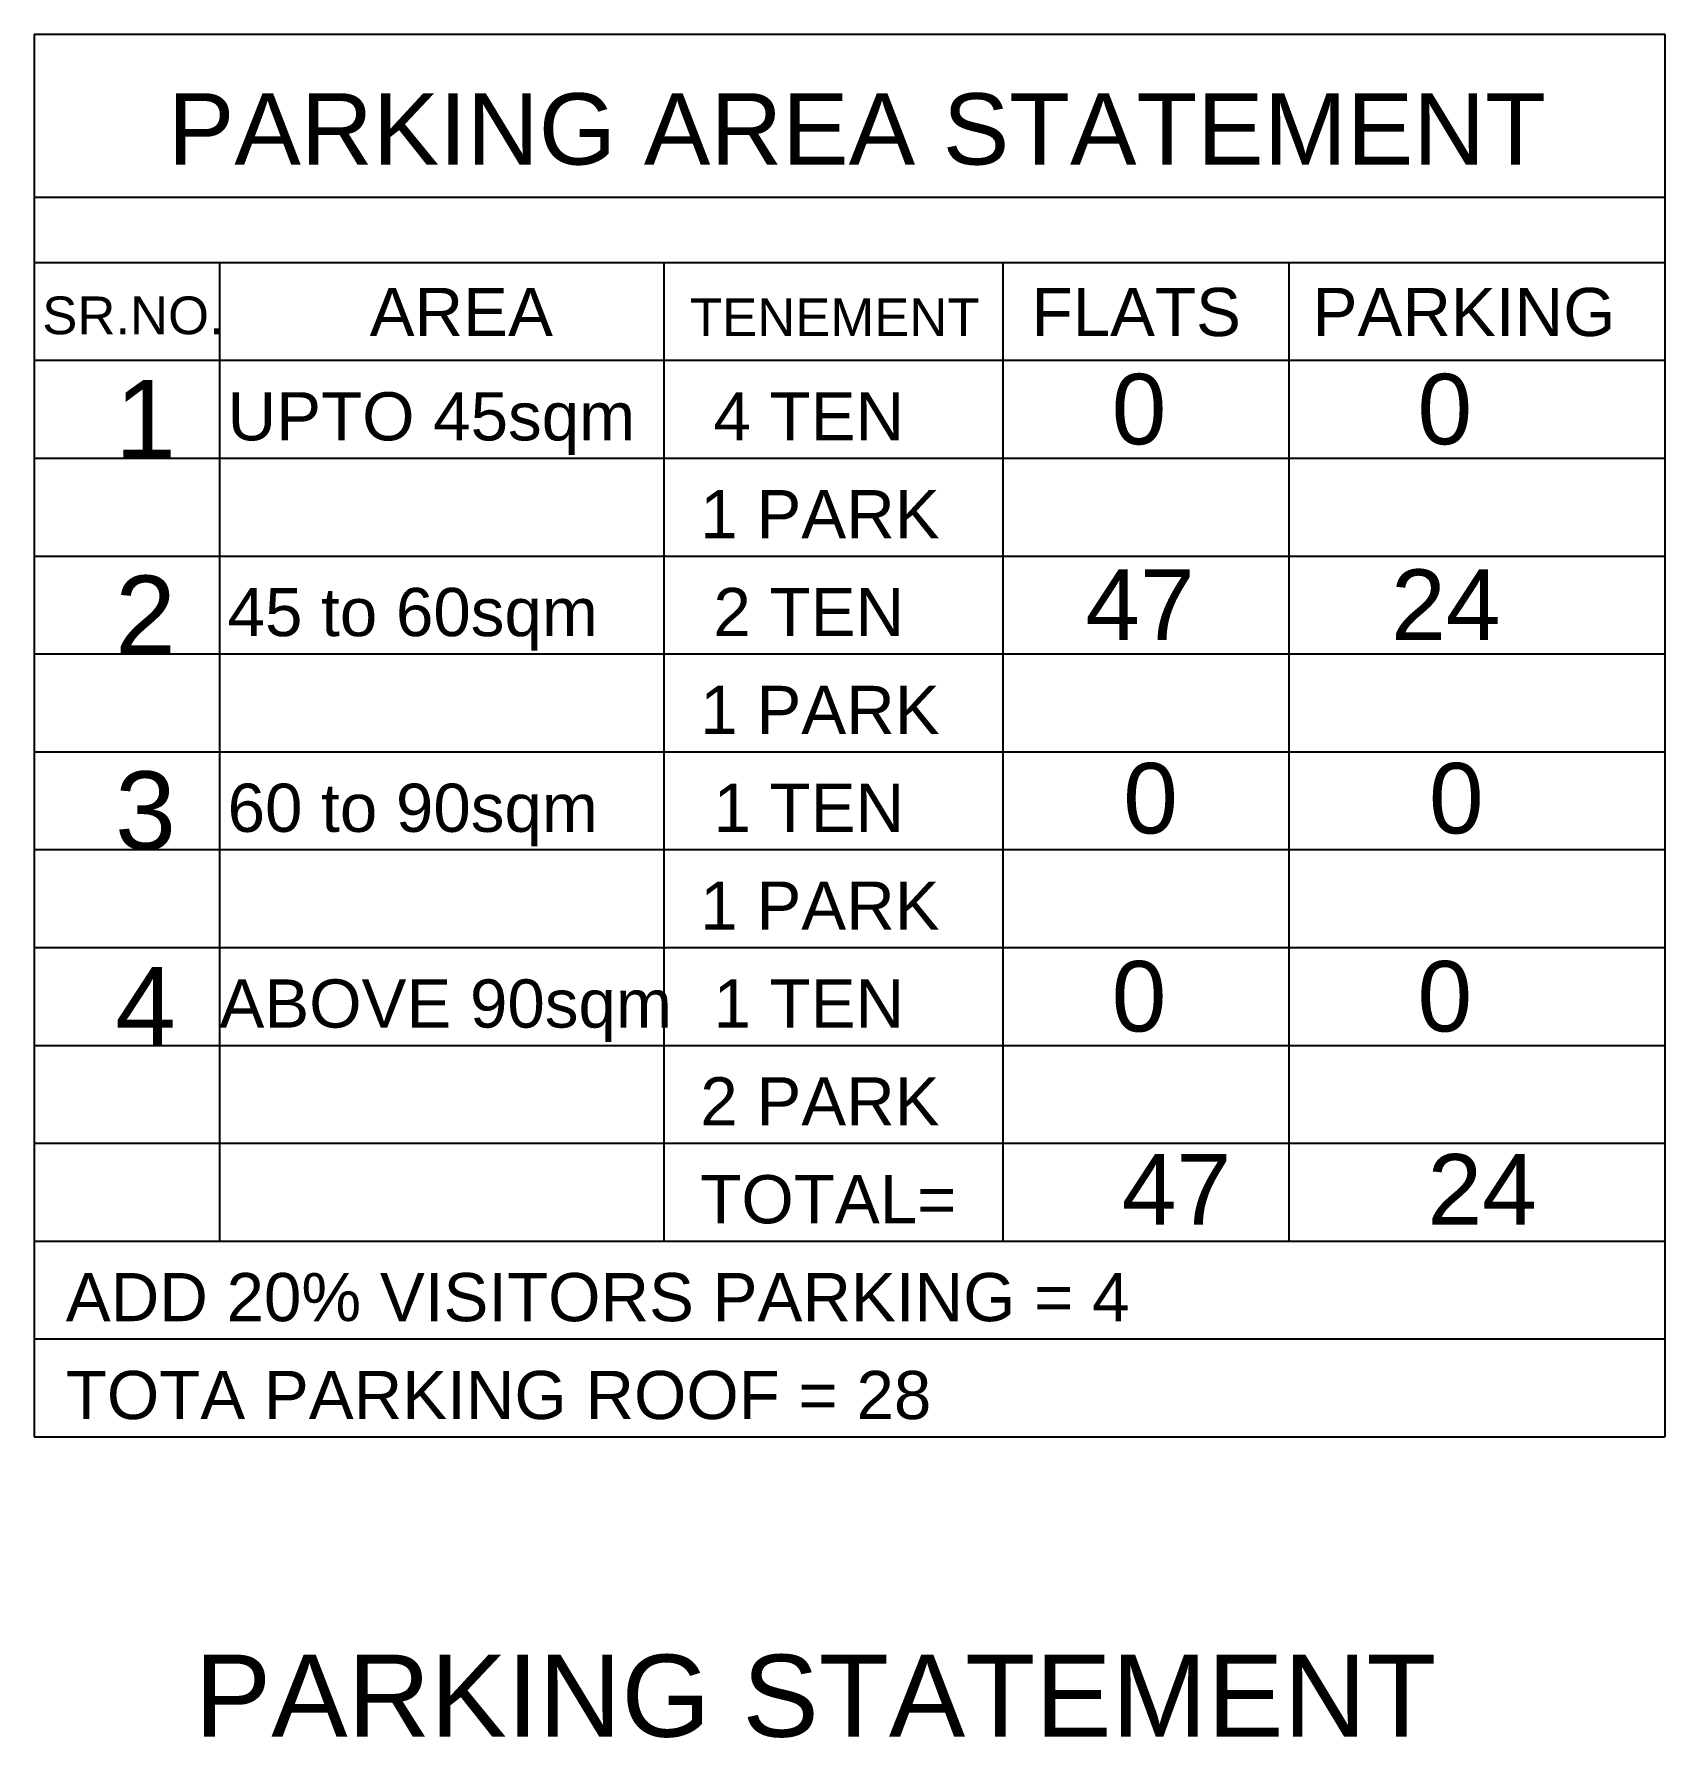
# Model space of a CAD drawing. Header units: metres. Extents: x 29392 to 32022, y 3934 to 33962.
# Drawn here: x 29532.4 to 29582.4, y 4275.5 to 4327.7 of the extents above; entities that cross this region are included whole.
import ezdxf

# ---------------------------------------------------------------- set-up
doc = ezdxf.new("R2010")
doc.units = ezdxf.units.M
doc.styles.get("Standard").update_dxf_attribs({"font": 'arial.ttf'})

msp = doc.modelspace()

# ---------------------------------------------------------------- linework, layer by layer
for p, q in [((29532.408, 4327.74), (29582.408, 4327.74)), ((29532.408, 4327.74), (29532.408, 4284.74)), ((29582.408, 4327.74), (29582.408, 4284.74)), ((29532.408, 4322.74), (29582.408, 4322.74)), ((29532.408, 4320.74), (29582.408, 4320.74)), ((29538.092, 4320.74), (29538.092, 4290.74)), ((29551.718, 4320.74), (29551.718, 4290.74)), ((29562.108, 4320.74), (29562.108, 4290.74)), ((29570.873, 4320.74), (29570.873, 4290.74)), ((29532.408, 4317.74), (29582.408, 4317.74)), ((29532.408, 4314.74), (29582.408, 4314.74)), ((29532.408, 4311.74), (29582.408, 4311.74)), ((29532.408, 4308.74), (29582.408, 4308.74)), ((29532.408, 4305.74), (29582.408, 4305.74)), ((29532.408, 4302.74), (29582.408, 4302.74)), ((29532.408, 4299.74), (29582.408, 4299.74)), ((29532.408, 4296.74), (29582.408, 4296.74)), ((29532.408, 4293.74), (29582.408, 4293.74)), ((29532.408, 4290.74), (29582.408, 4290.74)), ((29532.408, 4287.74), (29582.408, 4287.74)), ((29532.408, 4284.74), (29582.408, 4284.74))]:
    msp.add_line(p, q)

# ---------------------------------------------------------------- texts
for s, height, p in [('PARKING AREA STATEMENT', 2.18603, (29536.513, 4323.74)), ('AREA ', 1.4768, (29542.698, 4318.483)), ('FLATS', 1.4768, (29562.99, 4318.483)), ('PARKING', 1.4768, (29571.607, 4318.483)), ('SR.NO.', 1.1559, (29532.659, 4318.54)), ('TENEMENT', 1.1559, (29552.515, 4318.483)), ('0', 2.16, (29565.446, 4315.166)), ('0', 2.16, (29574.821, 4315.166)), ('1', 2.4, (29534.893, 4314.74)), ('UPTO 45sqm', 1.4768, (29538.342, 4315.285)), ('4 TEN', 1.4768, (29553.237, 4315.285)), ('1 PARK', 1.4768, (29552.834, 4312.285)), ('2', 2.4, (29534.893, 4308.74)), ('47', 2.16, (29564.638, 4309.169)), ('24', 2.16, (29574.012, 4309.169)), ('45 to 60sqm', 1.47678, (29538.342, 4309.285)), ('2 TEN', 1.4768, (29553.237, 4309.285)), ('1 PARK', 1.4768, (29552.834, 4306.285)), ('0', 2.16, (29565.799, 4303.237)), ('0', 2.16, (29575.173, 4303.237)), ('3', 2.4, (29534.893, 4302.74)), ('60 to 90sqm', 1.47678, (29538.342, 4303.285)), ('1 TEN', 1.4768, (29553.237, 4303.285)), ('1 PARK', 1.4768, (29552.834, 4300.285)), ('4', 2.4, (29534.893, 4296.74)), ('0', 2.16, (29565.446, 4297.166)), ('0', 2.16, (29574.821, 4297.166)), ('ABOVE 90sqm', 1.47678, (29538.092, 4297.285)), ('1 TEN', 1.4768, (29553.237, 4297.285)), ('2 PARK', 1.4768, (29552.834, 4294.285)), ('47', 2.16, (29565.754, 4291.247)), ('24', 2.16, (29575.128, 4291.247)), ('TOTAL=', 1.4768, (29552.834, 4291.285)), ('ADD 20%%% VISITORS PARKING = 4', 1.47678, (29533.381, 4288.285)), ('TOTA PARKING ROOF = 28', 1.47678, (29533.381, 4285.285)), ('PARKING STATEMENT', 2.51522, (29537.335, 4275.547))]:
    msp.add_text(s, height=height).set_placement(p)

doc.saveas('drawing.dxf')
